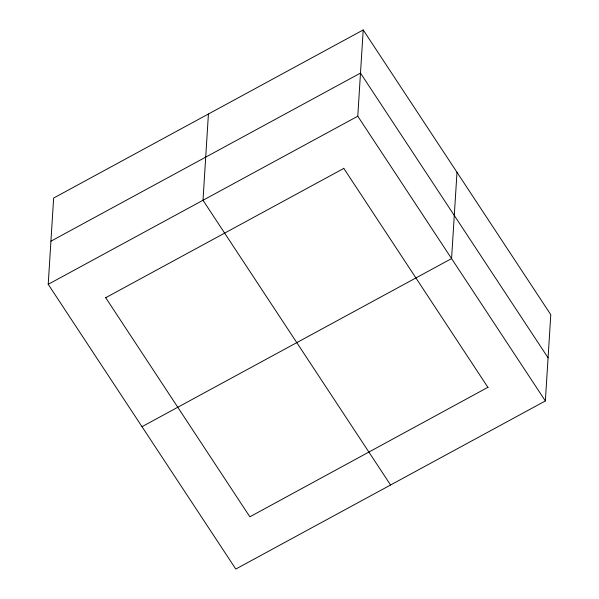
<?xml version="1.0" encoding="UTF-8"?>
<svg xmlns="http://www.w3.org/2000/svg" width="599" height="599" viewBox="0 0 599 599"><rect width="100%" height="100%" fill="white"/><g stroke="black" fill="none" stroke-linecap="round" stroke-linejoin="round"><path stroke-width="0.9" d="M48.212 284.315L53.64 198.052L363.211 29.95L550.788 314.685L545.36 400.948L235.789 569.05L48.212 284.315L357.783 116.213L363.211 29.95M488.013 387.261L249.865 516.802L105.589 297.546M208.422 114.005L203.001 200.268L390.578 484.995M487.998 387.493L343.721 168.237M457 172.317L451.571 258.581L142 426.683M50.93 241.187L360.493 73.085L548.07 357.813M105.574 297.778L343.706 168.461M357.783 116.213L545.36 400.948"/></g></svg>
